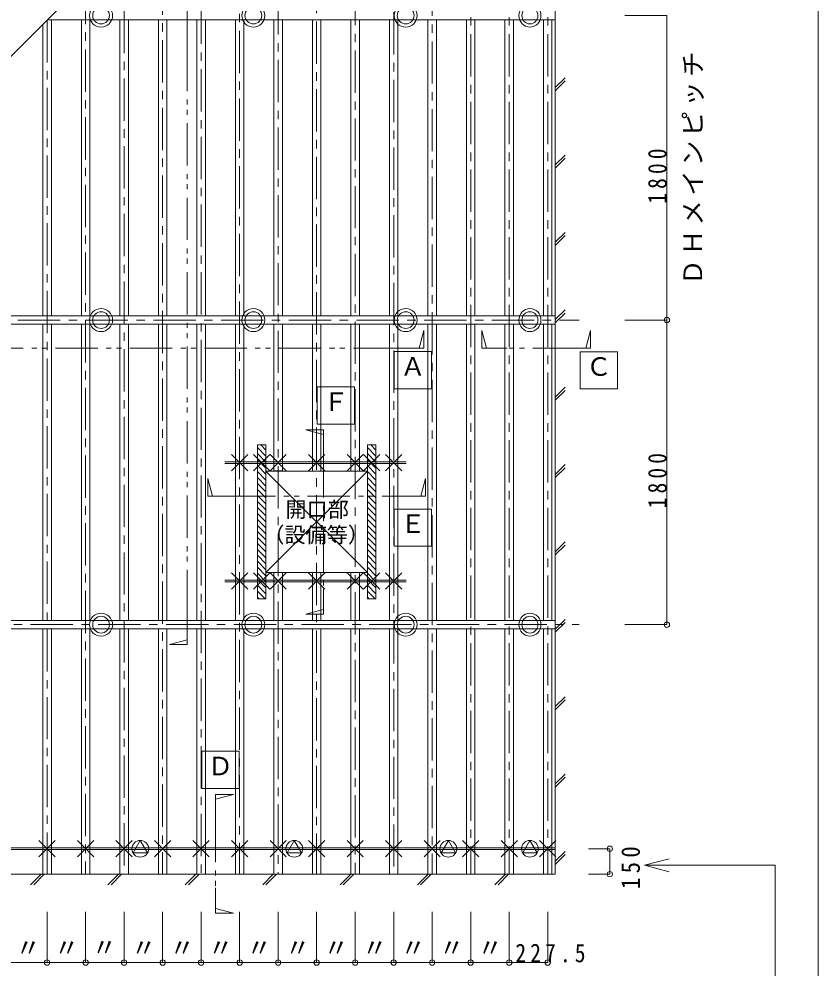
# Model space of a CAD drawing. Units: millimetres on the paper, enlarged 20 times, with parts at other scales. Extents: x -4155 to 4045, y -2866 to 2834.
# Drawn here: x -2786 to -898, y -935 to 1309 of the extents above; entities that cross this region are included whole.
import ezdxf
from ezdxf.enums import TextEntityAlignment as Align

# ---------------------------------------------------------------- set-up
doc = ezdxf.new("R2010")
doc.units = ezdxf.units.MM
doc.header["$LTSCALE"] = 20
doc.linetypes.add('CHAIN1', pattern=[8, 5, -1, 1, -1])
doc.linetypes.add('DOUBLE_CHAIN1', pattern=[8.8, 5, -1, 0.6, -0.6, 0.6, -1])
for name, color, linetype, lineweight in [('0-0_基本', 7, 'Continuous', 9), ('0-1_軸組', 7, 'Continuous', 9), ('0-2_インサート', 7, 'Continuous', 9), ('0-3_文字', 7, 'Continuous', 9), ('0-4_ブレース', 7, 'Continuous', 9), ('F-1_レイアウト', 7, 'Continuous', 9)]:
    doc.layers.add(name, color=color, linetype=linetype, lineweight=lineweight)
doc.styles.add('ＭＳ ゴシック', font='')
doc.styles.get('ＭＳ ゴシック').set_extended_font_data('MS Gothic')

msp = doc.modelspace()

# ---------------------------------------------------------------- linework, layer by layer
at = {"layer": '0-0_基本', "color": 4, "linetype": 'CHAIN1'}
for p, q in [((-1718.8, 2233.2), (-1718.8, -712.67)), ((-1627.8, 2233.2), (-1627.8, -712.67)), ((-1536.8, 2233.2), (-1536.8, -712.67)), ((-1809.8, 2216.12), (-1809.8, -712.67)), ((-1900.8, 2125.12), (-1900.8, -712.67)), ((-1991.8, 2034.12), (-1991.8, -712.67)), ((-2082.8, 1943.12), (-2082.8, -712.67)), ((-2173.8, 1852.12), (-2173.8, -712.67)), ((-2264.8, 1761.12), (-2264.8, -712.67)), ((-2355.8, 1670.12), (-2355.8, -712.67)), ((-2446.8, 1579.12), (-2446.8, -712.67)), ((-2537.8, 1488.12), (-2537.8, -712.67)), ((-2628.8, 1397.12), (-2628.8, -712.67)), ((-2719.8, 1306.12), (-2719.8, -712.67)), ((-3428.74, 597.18), (-1462.59, 597.18)), ((-3718.8, -122.82), (-1462.59, -122.82))]:
    msp.add_line(p, q, dxfattribs=at)
at = {"layer": '0-0_基本'}
for p, q in [((-1518.8, -712.67), (-1518.8, 2233.18)), ((-1518.8, 1146.94), (-1495.66, 1170.08)), ((-1518.8, 1139.49), (-1495.66, 1162.63)), ((-1518.8, 964.03), (-1495.66, 987.17)), ((-1518.8, 956.57), (-1495.66, 979.71)), ((-1518.8, 781.11), (-1495.66, 804.25)), ((-1518.8, 773.66), (-1495.66, 796.8)), ((-1518.8, 598.2), (-1495.66, 621.34)), ((-1518.8, 590.75), (-1495.66, 613.89)), ((-1518.8, 415.29), (-1495.66, 438.43)), ((-1518.8, 407.83), (-1495.66, 430.98)), ((-2284.07, 240.91), (-2245.54, 279.44)), ((-2284.07, 279.44), (-2245.54, 240.91)), ((-2232.07, 240.91), (-2193.54, 279.44)), ((-2232.07, 279.44), (-2193.54, 240.91)), ((-2193.07, 240.91), (-2154.54, 279.44)), ((-2193.07, 279.44), (-2154.54, 240.91)), ((-2102.07, 240.91), (-2063.54, 279.44)), ((-2102.07, 279.44), (-2063.54, 240.91)), ((-2011.07, 240.91), (-1972.54, 279.44)), ((-2011.07, 279.44), (-1972.54, 240.91)), ((-1933.54, 240.91), (-1972.07, 279.44)), ((-1933.54, 279.44), (-1972.07, 240.91)), ((-1920.07, 240.91), (-1881.54, 279.44)), ((-1920.07, 279.44), (-1881.54, 240.91)), ((-2299.93, 262.18), (-1871.33, 262.18)), ((-2299.93, 258.18), (-1871.33, 258.18)), ((-1518.8, 232.37), (-1495.66, 255.51)), ((-1518.8, 224.92), (-1495.66, 248.06)), ((-1518.8, 49.46), (-1495.66, 72.6)), ((-1518.8, 42.01), (-1495.66, 65.15)), ((-2116, -17.82), (-2299.93, -17.82)), ((-2299.93, -17.82), (-1871.33, -17.82)), ((-2116, -21.82), (-2299.93, -21.82)), ((-2299.93, -21.82), (-1871.33, -21.82)), ((-2284.07, -39.09), (-2245.54, -0.56)), ((-2284.07, -0.56), (-2245.54, -39.09)), ((-2232.07, -39.09), (-2193.54, -0.56)), ((-2232.07, -0.56), (-2193.54, -39.09)), ((-2193.07, -39.09), (-2154.54, -0.56)), ((-2193.07, -0.56), (-2154.54, -39.09)), ((-2102.07, -39.09), (-2063.54, -0.56)), ((-2102.07, -0.56), (-2063.54, -39.09)), ((-2011.07, -39.09), (-1972.54, -0.56)), ((-2011.07, -0.56), (-1972.54, -39.09)), ((-1933.54, -39.09), (-1972.07, -0.56)), ((-1933.54, -0.56), (-1972.07, -39.09)), ((-1920.07, -0.56), (-1881.54, -39.09)), ((-1920.07, -39.09), (-1881.54, -0.56)), ((-1518.8, -133.45), (-1495.66, -110.31)), ((-1518.8, -140.91), (-1495.66, -117.76)), ((-1518.8, -316.37), (-1495.66, -293.23)), ((-1518.8, -323.82), (-1495.66, -300.68)), ((-1518.8, -499.28), (-1495.66, -476.14)), ((-1518.8, -506.73), (-1495.66, -483.59)), ((-2739.07, -671.94), (-2700.54, -633.41)), ((-2739.07, -633.41), (-2700.54, -671.94)), ((-2648.07, -671.94), (-2609.54, -633.41)), ((-2648.07, -633.41), (-2609.54, -671.94)), ((-2557.07, -671.94), (-2518.54, -633.41)), ((-2557.07, -633.41), (-2518.54, -671.94)), ((-2466.07, -671.94), (-2427.54, -633.41)), ((-2466.07, -633.41), (-2427.54, -671.94)), ((-2375.07, -671.94), (-2336.54, -633.41)), ((-2375.07, -633.41), (-2336.54, -671.94)), ((-2284.07, -671.94), (-2245.54, -633.41)), ((-2284.07, -633.41), (-2245.54, -671.94)), ((-2193.07, -671.94), (-2154.54, -633.41)), ((-2193.07, -633.41), (-2154.54, -671.94)), ((-2102.07, -671.94), (-2063.54, -633.41)), ((-2102.07, -633.41), (-2063.54, -671.94)), ((-2011.07, -671.94), (-1972.54, -633.41)), ((-2011.07, -633.41), (-1972.54, -671.94)), ((-1920.07, -671.94), (-1881.54, -633.41)), ((-1920.07, -633.41), (-1881.54, -671.94)), ((-1829.07, -671.94), (-1790.54, -633.41)), ((-1829.07, -633.41), (-1790.54, -671.94)), ((-1738.07, -671.94), (-1699.54, -633.41)), ((-1738.07, -633.41), (-1699.54, -671.94)), ((-1647.07, -671.94), (-1608.54, -633.41)), ((-1647.07, -633.41), (-1608.54, -671.94)), ((-1556.07, -671.94), (-1517.54, -633.41)), ((-1556.07, -633.41), (-1517.54, -671.94)), ((-3718.8, -650.67), (-1518.8, -650.67)), ((-3718.8, -654.67), (-1518.8, -654.67)), ((-1518.8, -682.19), (-1495.66, -659.05)), ((-1518.8, -689.64), (-1495.66, -666.5)), ((-3718.8, -712.67), (-1518.8, -712.67)), ((-2759.07, -737.7), (-2734.05, -712.67)), ((-2751.62, -737.7), (-2726.59, -712.67)), ((-2576.15, -737.7), (-2551.13, -712.67)), ((-2568.7, -737.7), (-2543.68, -712.67)), ((-2393.24, -737.7), (-2368.22, -712.67)), ((-2385.79, -737.7), (-2360.77, -712.67)), ((-2210.33, -737.7), (-2185.31, -712.67)), ((-2202.88, -737.7), (-2177.85, -712.67)), ((-2027.42, -737.7), (-2002.39, -712.67)), ((-2019.96, -737.7), (-1994.94, -712.67)), ((-1844.5, -737.7), (-1819.48, -712.67)), ((-1837.05, -737.7), (-1812.03, -712.67)), ((-1661.59, -737.7), (-1636.57, -712.67)), ((-1654.14, -737.7), (-1629.11, -712.67))]:
    msp.add_line(p, q, dxfattribs=at)
at = {"layer": '0-1_軸組'}
for p, q in [((-1518.8, 1307.18), (-2718.72, 1307.18)), ((-2709.8, 1307.18), (-2709.8, 607.18)), ((-2638.8, 1307.18), (-2638.8, 607.18)), ((-2618.8, 1307.18), (-2618.8, 607.18)), ((-2547.8, 1307.18), (-2547.8, 607.18)), ((-2527.8, 1307.18), (-2527.8, 607.18)), ((-2456.8, 1307.18), (-2456.8, 607.18)), ((-2436.8, 1307.18), (-2436.8, 607.18)), ((-2365.8, 1307.18), (-2365.8, 607.18)), ((-2345.8, 1307.18), (-2345.8, 607.18)), ((-2274.8, 607.18), (-2274.8, 1307.18)), ((-2254.8, 607.18), (-2254.8, 1307.18)), ((-2183.8, 1307.18), (-2183.8, 607.18)), ((-2163.8, 1307.18), (-2163.8, 607.18)), ((-2092.8, 607.18), (-2092.8, 1307.18)), ((-2072.8, 607.18), (-2072.8, 1307.18)), ((-2001.8, 1307.18), (-2001.8, 607.18)), ((-1981.8, 1307.18), (-1981.8, 607.18)), ((-1910.8, 607.18), (-1910.8, 1307.18)), ((-1890.8, 607.18), (-1890.8, 1307.18)), ((-1819.8, 1307.18), (-1819.8, 607.18)), ((-1799.8, 1307.18), (-1799.8, 607.18)), ((-1728.8, 607.18), (-1728.8, 1307.18)), ((-1708.8, 607.18), (-1708.8, 1307.18)), ((-1637.8, 1307.18), (-1637.8, 607.18)), ((-1617.8, 1307.18), (-1617.8, 607.18)), ((-1546.8, 1307.18), (-1546.8, 607.18)), ((-1526.8, 1307.18), (-1526.8, 607.18)), ((-2729.8, 1296.12), (-2729.8, 607.18)), ((-1518.8, 607.18), (-3418.72, 607.18)), ((-1518.8, 587.18), (-3438.72, 587.18)), ((-2729.8, 587.18), (-2729.8, -112.82)), ((-2709.8, 587.18), (-2709.8, -112.82)), ((-2638.8, 587.18), (-2638.8, -112.82)), ((-2618.8, 587.18), (-2618.8, -112.82)), ((-2547.8, 587.18), (-2547.8, -112.82)), ((-2527.8, 587.18), (-2527.8, -112.82)), ((-2456.8, 587.18), (-2456.8, -112.82)), ((-2436.8, 587.18), (-2436.8, -112.82)), ((-2365.8, 587.18), (-2365.8, -112.82)), ((-2345.8, 587.18), (-2345.8, -112.82)), ((-2274.8, -112.82), (-2274.8, 587.18)), ((-2254.8, -112.82), (-2254.8, 587.18)), ((-2183.8, 587.18), (-2183.8, 240.91)), ((-2163.8, 587.18), (-2163.8, 240.91)), ((-2092.8, 587.18), (-2092.8, 240.18)), ((-2072.8, 587.18), (-2072.8, 240.18)), ((-2001.8, 587.18), (-2001.8, 240.18)), ((-1981.8, 587.18), (-1981.8, 240.18)), ((-1910.8, -112.82), (-1910.8, 587.18)), ((-1890.8, -112.82), (-1890.8, 587.18)), ((-1819.8, 587.18), (-1819.8, -112.82)), ((-1799.8, 587.18), (-1799.8, -112.82)), ((-1728.8, -112.82), (-1728.8, 587.18)), ((-1708.8, -112.82), (-1708.8, 587.18)), ((-1637.8, 587.18), (-1637.8, -112.82)), ((-1617.8, 587.18), (-1617.8, -112.82)), ((-1546.8, 587.18), (-1546.8, -112.82)), ((-1526.8, 587.18), (-1526.8, -112.82)), ((-2222.65, -62.07), (-2222.65, 301.93)), ((-2222.65, 301.93), (-2202.65, 301.93)), ((-2222.65, 295.67), (-2202.65, 275.67)), ((-2214.77, 301.93), (-2202.65, 289.81)), ((-2202.65, 301.93), (-2202.65, -62.07)), ((-1962.65, -62.07), (-1962.65, 301.93)), ((-1962.65, 301.93), (-1942.65, 301.93)), ((-1962.65, 295.67), (-1942.65, 275.67)), ((-1954.77, 301.93), (-1942.65, 289.81)), ((-1942.65, 301.93), (-1942.65, -62.07)), ((-2222.65, 281.53), (-2202.65, 261.53)), ((-1962.65, 281.53), (-1942.65, 261.53)), ((-2222.65, 267.38), (-2202.65, 247.38)), ((-2222.65, 253.24), (-2202.65, 233.24)), ((-1962.65, 267.38), (-1942.65, 247.38)), ((-1962.65, 253.24), (-1942.65, 233.24)), ((-2222.65, 239.1), (-2202.65, 219.1)), ((-2222.65, 224.96), (-2202.65, 204.96)), ((-2183.8, 240.91), (-2163.8, 240.91)), ((-2092.8, 240.18), (-2072.8, 240.18)), ((-2001.8, 240.18), (-1981.8, 240.18)), ((-1962.65, 239.1), (-1942.65, 219.1)), ((-1962.65, 224.96), (-1942.65, 204.96)), ((-2222.65, 210.82), (-2202.65, 190.82)), ((-1962.65, 210.82), (-1942.65, 190.82)), ((-2222.65, 196.67), (-2202.65, 176.67)), ((-2222.65, 182.53), (-2202.65, 162.53)), ((-1962.65, 196.67), (-1942.65, 176.67)), ((-1962.65, 182.53), (-1942.65, 162.53)), ((-2222.65, 168.39), (-2202.65, 148.39)), ((-1962.65, 168.39), (-1942.65, 148.39)), ((-2222.65, 154.25), (-2202.65, 134.25)), ((-2222.65, 140.11), (-2202.65, 120.11)), ((-1962.65, 154.25), (-1942.65, 134.25)), ((-1962.65, 140.11), (-1942.65, 120.11)), ((-2222.65, 125.96), (-2202.65, 105.96)), ((-1962.65, 125.96), (-1942.65, 105.96)), ((-2222.65, 111.82), (-2202.65, 91.82)), ((-2222.65, 97.68), (-2202.65, 77.68)), ((-1962.65, 111.82), (-1942.65, 91.82)), ((-1962.65, 97.68), (-1942.65, 77.68)), ((-2222.65, 83.54), (-2202.65, 63.54)), ((-2222.65, 69.39), (-2202.65, 49.39)), ((-1962.65, 83.54), (-1942.65, 63.54)), ((-1962.65, 69.39), (-1942.65, 49.39)), ((-2222.65, 55.25), (-2202.65, 35.25)), ((-1962.65, 55.25), (-1942.65, 35.25)), ((-2222.65, 41.11), (-2202.65, 21.11)), ((-2222.65, 26.97), (-2202.65, 6.97)), ((-1962.65, 41.11), (-1942.65, 21.11)), ((-1962.65, 26.97), (-1942.65, 6.97)), ((-2222.65, 12.83), (-2202.65, -7.17)), ((-2183.8, 0.18), (-2183.8, -112.82)), ((-2163.8, 0.18), (-2183.8, 0.18)), ((-2163.8, 0.18), (-2163.8, -112.82)), ((-2092.8, 0.18), (-2092.8, -112.82)), ((-2092.8, 0.18), (-2072.8, 0.18)), ((-2072.8, 0.18), (-2072.8, -112.82)), ((-2001.8, 0.18), (-2001.8, -112.82)), ((-2001.8, 0.18), (-1981.8, 0.18)), ((-1981.8, 0.18), (-1981.8, -112.82)), ((-1962.65, 12.83), (-1942.65, -7.17)), ((-2222.65, -1.32), (-2202.65, -21.32)), ((-2222.65, -15.46), (-2202.65, -35.46)), ((-1962.65, -1.32), (-1942.65, -21.32)), ((-1962.65, -15.46), (-1942.65, -35.46)), ((-2222.65, -29.6), (-2202.65, -49.6)), ((-2222.65, -43.74), (-2204.32, -62.07)), ((-1962.65, -29.6), (-1942.65, -49.6)), ((-1962.65, -43.74), (-1944.32, -62.07)), ((-2222.65, -57.88), (-2218.47, -62.07)), ((-2202.65, -62.07), (-2222.65, -62.07)), ((-1962.65, -57.88), (-1958.47, -62.07)), ((-1942.65, -62.07), (-1962.65, -62.07)), ((-1518.8, -112.82), (-3718.8, -112.82)), ((-1518.8, -132.82), (-3718.8, -132.82)), ((-2729.8, -132.82), (-2729.8, -712.67)), ((-2709.8, -132.82), (-2709.8, -712.67)), ((-2638.8, -132.82), (-2638.8, -712.67)), ((-2618.8, -132.82), (-2618.8, -712.67)), ((-2547.8, -132.82), (-2547.8, -712.67)), ((-2527.8, -132.82), (-2527.8, -712.67)), ((-2456.8, -132.82), (-2456.8, -712.67)), ((-2436.8, -132.82), (-2436.8, -712.67)), ((-2365.8, -132.82), (-2365.8, -712.67)), ((-2345.8, -132.82), (-2345.8, -712.67)), ((-2274.8, -712.67), (-2274.8, -132.82)), ((-2254.8, -712.67), (-2254.8, -132.82)), ((-2183.8, -132.82), (-2183.8, -712.67)), ((-2163.8, -132.82), (-2163.8, -712.67)), ((-2092.8, -712.67), (-2092.8, -132.82)), ((-2072.8, -712.67), (-2072.8, -132.82)), ((-2001.8, -132.82), (-2001.8, -712.67)), ((-1981.8, -132.82), (-1981.8, -712.67)), ((-1910.8, -712.67), (-1910.8, -132.82)), ((-1890.8, -712.67), (-1890.8, -132.82)), ((-1819.8, -132.82), (-1819.8, -712.67)), ((-1799.8, -132.82), (-1799.8, -712.67)), ((-1728.8, -712.67), (-1728.8, -132.82)), ((-1708.8, -712.67), (-1708.8, -132.82)), ((-1637.8, -132.82), (-1637.8, -712.67)), ((-1617.8, -132.82), (-1617.8, -712.67)), ((-1546.8, -132.82), (-1546.8, -712.67)), ((-1526.8, -132.82), (-1526.8, -712.67))]:
    msp.add_line(p, q, dxfattribs=at)
at = {"layer": '0-2_インサート'}
for points in [[(-2482.47, -662.56), (-2499.6, -632.9), (-2516.73, -662.56)], [(-2118.47, -662.56), (-2135.6, -632.9), (-2152.73, -662.56)], [(-1754.47, -662.56), (-1771.6, -632.9), (-1788.73, -662.56)], [(-1561.67, -662.56), (-1578.8, -632.9), (-1595.93, -662.56)]]:
    msp.add_lwpolyline(points, close=True, dxfattribs=at)
for centre, radius in [((-2592.4, 1317.18), 27.25), ((-2592.4, 1317.18), 19.78), ((-2232.4, 1317.18), 27.25), ((-2232.4, 1317.18), 19.78), ((-1872.4, 1317.18), 27.25), ((-1872.4, 1317.18), 19.78), ((-2592.4, 597.18), 27.25), ((-2592.4, 597.18), 19.78), ((-2232.4, 597.18), 27.25), ((-2232.4, 597.18), 19.78), ((-1872.4, 597.18), 27.25), ((-1872.4, 597.18), 19.78), ((-2592.4, -122.82), 27.25), ((-2592.4, -122.82), 19.78), ((-2232.4, -122.82), 27.25), ((-2232.4, -122.82), 19.78), ((-1872.4, -122.82), 27.25), ((-1872.4, -122.82), 19.78), ((-2499.6, -652.67), 19.78), ((-2135.6, -652.67), 19.78), ((-1771.6, -652.67), 19.78), ((-1578.8, -652.67), 19.78)]:
    msp.add_circle(centre, radius, dxfattribs=at)
for centre, major_axis in [((-1578.8, 1317.18), (0, 27.25)), ((-1578.8, 1317.18), (0, 19.78)), ((-1578.8, 597.18), (0, 27.25)), ((-1578.8, 597.18), (0, 19.78)), ((-1578.8, -122.82), (0, 27.25)), ((-1578.8, -122.82), (0, 19.78))]:
    msp.add_ellipse(centre, major_axis=major_axis, ratio=0.95783, dxfattribs=at)
at = {"layer": '0-3_文字'}
for p, q in [((-2388.94, 1238.51), (-2388.94, 1363.9)), ((-2388.94, 1238.51), (-2388.94, 1363.9)), ((-1255.19, 597.18), (-1354.49, 597.18)), ((-1255.19, -122.82), (-1255.19, 597.18)), ((-1829.25, 572.55), (-1840.46, 530.71)), ((-1829.25, 530.71), (-1829.25, 572.55)), ((-1692.76, 572.55), (-1681.54, 530.71)), ((-1692.76, 530.71), (-1692.76, 572.55)), ((-1692.76, 530.71), (-1692.76, 572.55)), ((-1435.72, 572.55), (-1446.93, 530.71)), ((-1435.72, 530.71), (-1435.72, 572.55)), ((-1954.64, 530.71), (-1829.25, 530.71)), ((-1899.29, 522.55), (-1811.29, 522.55)), ((-1899.29, 434.55), (-1899.29, 522.55)), ((-1811.29, 522.55), (-1811.29, 434.55)), ((-1632.76, 530.71), (-1692.76, 530.71)), ((-1435.72, 530.71), (-1495.72, 530.71)), ((-1460.07, 522.35), (-1372.07, 522.35)), ((-1460.07, 434.35), (-1460.07, 522.35)), ((-1372.07, 522.35), (-1372.07, 434.35)), ((-2081.29, 439.39), (-1993.29, 439.39)), ((-2081.29, 351.39), (-2081.29, 439.39)), ((-1993.29, 439.39), (-1993.29, 351.39)), ((-1811.29, 434.55), (-1899.29, 434.55)), ((-1372.07, 434.35), (-1460.07, 434.35)), ((-2108.21, 337.91), (-2066.37, 326.7)), ((-2066.37, 337.91), (-2108.21, 337.91)), ((-1993.29, 351.39), (-2081.29, 351.39)), ((-2066.37, 337.91), (-2066.37, 277.91)), ((-2340.1, 222.71), (-2328.89, 180.86)), ((-2340.1, 180.86), (-2340.1, 222.71)), ((-1825.51, 222.71), (-1836.72, 180.86)), ((-1825.51, 180.86), (-1825.51, 222.71)), ((-2340.1, 180.86), (-2280.1, 180.86)), ((-1825.51, 180.86), (-1885.51, 180.86)), ((-1899.29, 150.55), (-1811.29, 150.55)), ((-1899.29, 62.55), (-1899.29, 150.55)), ((-1811.29, 150.55), (-1811.29, 62.55)), ((-1811.29, 62.55), (-1899.29, 62.55)), ((-2388.94, -44.63), (-2388.94, -170.03)), ((-2388.94, -44.63), (-2388.94, -170.03)), ((-2066.37, -98.04), (-2066.37, -38.04)), ((-2108.21, -98.04), (-2066.37, -86.83)), ((-2066.37, -98.04), (-2108.21, -98.04)), ((-1255.19, -122.82), (-1354.49, -122.82)), ((-2430.79, -170.03), (-2388.94, -158.81)), ((-2430.79, -170.03), (-2388.94, -158.81)), ((-2388.94, -170.03), (-2430.79, -170.03)), ((-2388.94, -170.03), (-2430.79, -170.03)), ((-2354.3, -422.09), (-2266.3, -422.09)), ((-2354.3, -510.09), (-2354.3, -422.09)), ((-2266.3, -422.09), (-2266.3, -510.09)), ((-2266.3, -510.09), (-2354.3, -510.09)), ((-2321.5, -524.09), (-2321.5, -584.09)), ((-2279.65, -524.09), (-2321.5, -535.3)), ((-2321.5, -524.09), (-2279.65, -524.09)), ((-1389.95, -652.67), (-1440.72, -652.67)), ((-1389.95, -652.67), (-1389.95, -712.67)), ((-1308.03, -691.56), (-1250.07, -676.03)), ((-1308.03, -691.56), (-1250.07, -707.09)), ((-1308.03, -691.56), (-999.55, -691.56)), ((-999.55, -691.56), (-999.55, -1150.81)), ((-1389.95, -712.67), (-1440.72, -712.67)), ((-2321.5, -745.13), (-2321.5, -805.13)), ((-2719.8, -921.6), (-2719.8, -801.6)), ((-2628.8, -921.6), (-2628.8, -801.6)), ((-2537.8, -921.6), (-2537.8, -801.6)), ((-2446.8, -921.6), (-2446.8, -801.6)), ((-2355.8, -921.6), (-2355.8, -801.6)), ((-2279.65, -805.13), (-2321.5, -793.91)), ((-2321.5, -805.13), (-2279.65, -805.13)), ((-2264.8, -921.6), (-2264.8, -801.6)), ((-2173.8, -921.6), (-2173.8, -801.6)), ((-2082.8, -921.6), (-2082.8, -801.6)), ((-1991.8, -921.6), (-1991.8, -801.6)), ((-1900.8, -921.6), (-1900.8, -801.6)), ((-1809.8, -921.6), (-1809.8, -801.6)), ((-1718.8, -921.6), (-1718.8, -801.6)), ((-1627.8, -921.6), (-1627.8, -801.6)), ((-1627.8, -921.6), (-1627.8, -801.6)), ((-1536.8, -921.6), (-1536.8, -801.6)), ((-1536.8, -921.6), (-1536.8, -801.6)), ((-3629.8, -921.6), (-1536.8, -921.6))]:
    msp.add_line(p, q, dxfattribs=at)
at = {"layer": '0-3_文字', "color": 4, "linetype": 'DOUBLE_CHAIN1'}
for p, q in [((-2388.94, 1238.51), (-2388.94, -44.63)), ((-2388.94, 1238.51), (-2388.94, -44.63)), ((-3228.1, 530.71), (-1954.64, 530.71)), ((-1471.72, 530.71), (-1632.76, 530.71)), ((-2066.37, 277.91), (-2066.37, -38.04)), ((-2280.1, 180.86), (-1885.51, 180.86)), ((-2321.5, -584.09), (-2321.5, -745.13))]:
    msp.add_line(p, q, dxfattribs=at)
at = {"layer": '0-3_文字'}
msp.add_lwpolyline([(-1255.19, 597.18), (-1255.19, 1317.18), (-1354.49, 1317.18)], dxfattribs=at)
for centre in [(-1255.19, 597.18), (-1255.19, -122.82), (-1389.95, -652.67), (-1389.95, -712.67), (-2719.8, -921.6), (-2628.8, -921.6), (-2537.8, -921.6), (-2446.8, -921.6), (-2355.8, -921.6), (-2264.8, -921.6), (-2173.8, -921.6), (-2082.8, -921.6), (-1991.8, -921.6), (-1900.8, -921.6), (-1809.8, -921.6), (-1718.8, -921.6), (-1627.8, -921.6), (-1536.8, -921.6)]:
    msp.add_circle(centre, 6.38, dxfattribs=at)
at = {"layer": '0-4_ブレース'}
for p, q in [((-1792.72, 2233.2), (-3718.8, 307.12)), ((-2202.8, 0.18), (-1962.8, 240.18)), ((-2202.8, 240.18), (-1962.8, 0.18))]:
    msp.add_line(p, q, dxfattribs=at)
msp.add_lwpolyline([(-2202.8, 240.18), (-1962.8, 240.18), (-1962.8, 0.18), (-2202.8, 0.18)], close=True, dxfattribs=at)
at = {"layer": 'F-1_レイアウト'}
msp.add_line((-897.93, -2505.65), (-897.93, 2834.35), dxfattribs=at)

# ---------------------------------------------------------------- texts
at = {"layer": '0-3_文字', "style": 'ＭＳ ゴシック'}
for s, height, p in [('Ａ', 43.99, (-1885.36, 452.37)), ('Ｃ', 43.99, (-1446.15, 452.17)), ('Ｆ', 43.99, (-2067.36, 369.2)), ('開口部', 36.66, (-2156.62, 120.18)), ('Ｅ', 43.99, (-1885.36, 80.36)), ('（設備等）', 36.66, (-2208.99, 60.18)), ('Ｄ', 43.99, (-2340.37, -492.27)), ('〃', 43.99, (-2794.78, -921.44)), ('〃', 43.99, (-2703.78, -921.44)), ('〃', 43.99, (-2614.58, -920.49)), ('〃', 43.99, (-2521.78, -921.44)), ('〃', 43.99, (-2430.78, -921.44)), ('〃', 43.99, (-2339.78, -921.44)), ('〃', 43.99, (-2248.78, -921.44)), ('〃', 43.99, (-2157.78, -921.44)), ('〃', 43.99, (-2066.78, -921.44)), ('〃', 43.99, (-1975.78, -921.44)), ('〃', 43.99, (-1884.78, -921.44)), ('〃', 43.99, (-1793.78, -921.44)), ('〃', 43.99, (-1702.78, -921.44))]:
    msp.add_text(s, height=height, dxfattribs=at).set_placement(p, align=Align.BOTTOM_LEFT)
at = {"layer": '0-3_文字', "char_height": 43.99, "attachment_point": 7, "rotation": 90, "style": 'ＭＳ ゴシック'}
for s, insert in [('\\T1.17;ＤＨメインピッチ', (-1167.29, 680.41)), ('\\T1.38;\\W0.85;1800', (-1255.19, 872.18)), ('\\T1.38;\\W0.85;1800', (-1255.19, 152.18)), ('\\T1.38;\\W0.9;150', (-1318.29, -747.96))]:
    msp.add_mtext(s, dxfattribs=dict(at, insert=insert))
at = {"layer": '0-3_文字', "insert": (-1613.21, -921.61), "char_height": 43.99, "attachment_point": 7, "style": 'ＭＳ ゴシック'}
msp.add_mtext('\\T1.38;\\W0.85;227.5', dxfattribs=at)

doc.saveas('drawing.dxf')
